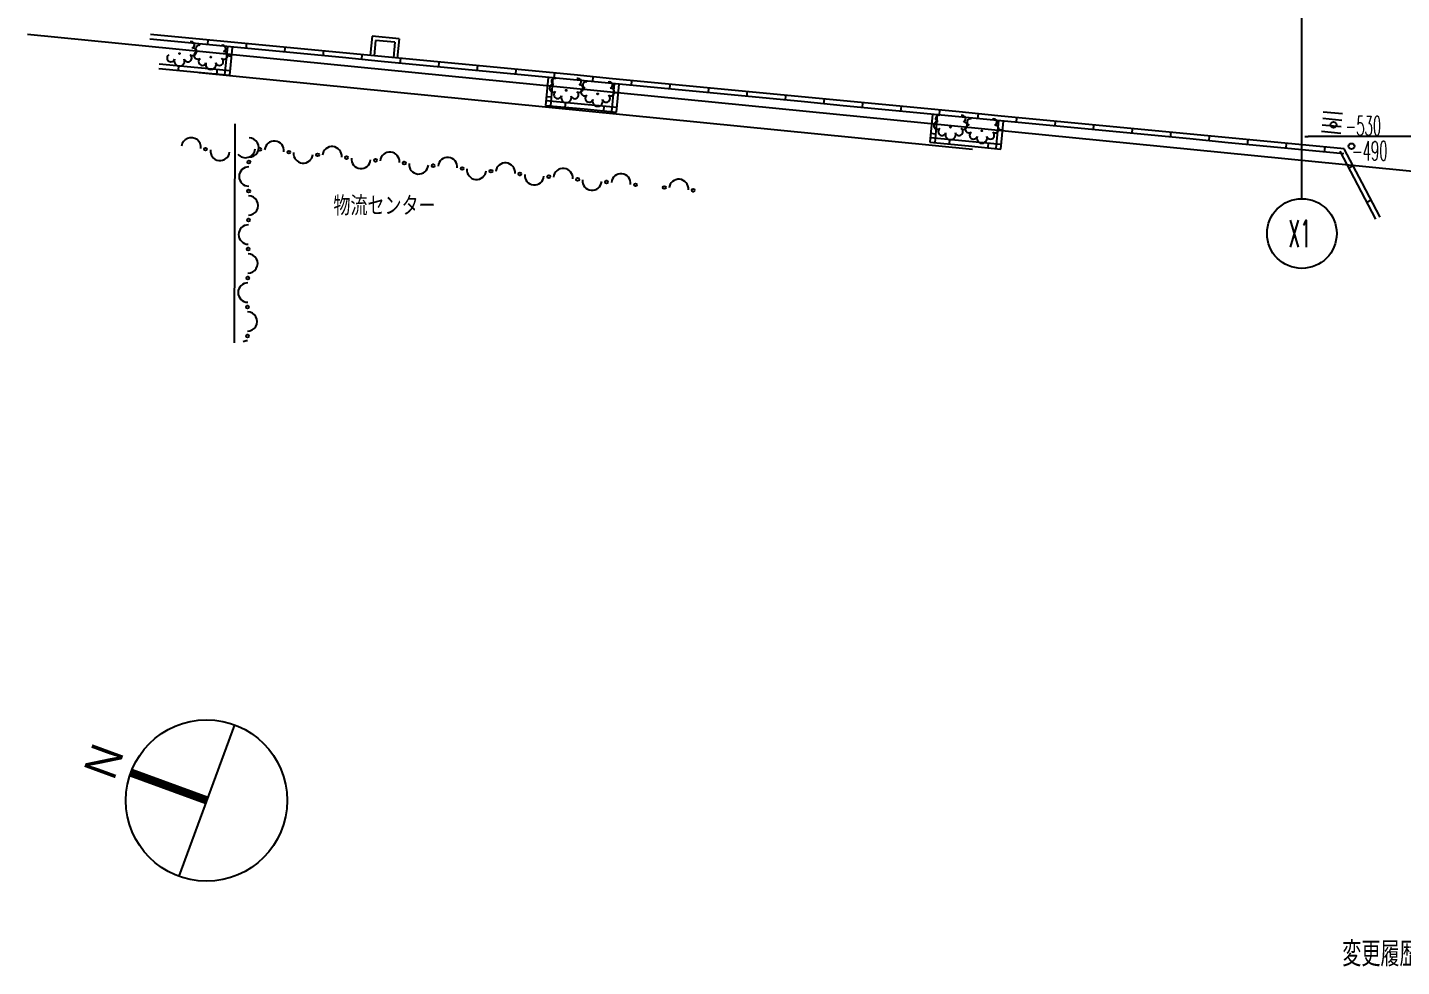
# Model space of a CAD drawing. Header units: millimetres. Extents: x 5204 to 163252, y 3613 to 115772.
# Drawn here: x 5204 to 40718, y 6012 to 30289 of the extents above; entities that cross this region are included whole.
import ezdxf
from ezdxf.enums import TextEntityAlignment as Align

# ---------------------------------------------------------------- set-up
doc = ezdxf.new("R2010")
doc.units = ezdxf.units.MM
doc.header["$LTSCALE"] = 0.2
doc.header["$PDMODE"] = 1
doc.linetypes.add('CENTER', pattern=[50.8, 31.75, -6.35, 6.35, -6.35])
doc.layers.get('Defpoints').update_dxf_attribs({"color": 40})
doc.layers.add('0-1', color=7, linetype='Continuous')
doc.layers.add('92 設備記述', color=3, linetype='Continuous')
doc.layers.add('A_通芯', color=8, linetype='Continuous', plot=False)
doc.styles.add('KANSIM', font='SIMPLEX.shx', dxfattribs={"width": 0.7, "bigfont": 'extfont2.shx'})
doc.styles.get("Standard").update_dxf_attribs({"font": 'simplex.shx', "width": 0.8, "height": 700, "bigfont": 'extfont2.shx'})
doc.styles.add('Standard-A', font='romans.shx', dxfattribs={"bigfont": 'extfont2.shx'})

msp = doc.modelspace()

# ---------------------------------------------------------------- linework, layer by layer
for p, q in [((10552, 12262), (9115, 8348)), ((9830, 10298), (7873, 11016)), ((9833, 10305), (7876, 11024)), ((9836, 10313), (7879, 11032)), ((9839, 10321), (7882, 11039)), ((9842, 10329), (7885, 11047)), ((9845, 10336), (7888, 11055)), ((9848, 10344), (7891, 11063)), ((9850, 10352), (7894, 11070)), ((9853, 10360), (7897, 11078)), ((9856, 10368), (7900, 11086)), ((9859, 10375), (7903, 11093)), ((9862, 10383), (7906, 11101)), ((9805, 10227), (7849, 10945)), ((9808, 10235), (7852, 10953)), ((9811, 10243), (7854, 10961)), ((9814, 10251), (7857, 10969)), ((9817, 10258), (7860, 10977)), ((9819, 10266), (7862, 10985)), ((9822, 10274), (7865, 10993)), ((9825, 10282), (7868, 11000)), ((9828, 10290), (7871, 11008))]:
    msp.add_line(p, q)
msp.add_circle((9833, 10305), 2085)
at = {"layer": '0-1', "color": 7}
for p, q in [((42522, 26413), (5204, 30107)), ((9642, 29125), (29631, 27147)), ((10566, 27802), (10550, 22140))]:
    msp.add_line(p, q, dxfattribs=at)
at = {"layer": '0-1', "color": 7, "linetype": 'Continuous'}
for p, q in [((9365, 29892), (8369, 29988)), ((9377, 30017), (8381, 30112)), ((10360, 29797), (9365, 29892)), ((10372, 29921), (9377, 30017)), ((9862, 29845), (9874, 29969)), ((11368, 29826), (10372, 29921)), ((10858, 29749), (10870, 29873)), ((14113, 30064), (14065, 29567)), ((14810, 29997), (14113, 30064)), ((14203, 29955), (14165, 29557)), ((14701, 29907), (14203, 29955)), ((14701, 29907), (14662, 29509)), ((14810, 29997), (14762, 29500)), ((10308, 29065), (10379, 29787)), ((10357, 29562), (10481, 29550)), ((11356, 29701), (10360, 29797)), ((10433, 29053), (10503, 29775)), ((12351, 29606), (11356, 29701)), ((12363, 29730), (11368, 29826)), ((11853, 29653), (11865, 29778)), ((13346, 29510), (12351, 29606)), ((13358, 29634), (12363, 29730)), ((12849, 29558), (12861, 29682)), ((14342, 29414), (13346, 29510)), ((14354, 29539), (13358, 29634)), ((13844, 29462), (13856, 29587)), ((15349, 29443), (14354, 29539)), ((14840, 29367), (14851, 29491)), ((8599, 29226), (9595, 29132)), ((8611, 29351), (9606, 29257)), ((9109, 29304), (9097, 29179)), ((9595, 29132), (10433, 29053)), ((9606, 29257), (10444, 29177)), ((10104, 29209), (10092, 29085)), ((15337, 29319), (14342, 29414)), ((16333, 29223), (15337, 29319)), ((16345, 29348), (15349, 29443)), ((15835, 29271), (15847, 29395)), ((17328, 29128), (16333, 29223)), ((17340, 29252), (16345, 29348)), ((16830, 29175), (16842, 29300)), ((18323, 29032), (17328, 29128)), ((18335, 29156), (17340, 29252)), ((17826, 29080), (17838, 29204)), ((19331, 29061), (18335, 29156)), ((19331, 29061), (18335, 29156)), ((19319, 28936), (18323, 29032)), ((18662, 28998), (18597, 28276)), ((18787, 28987), (18721, 28265)), ((18821, 28984), (18833, 29109)), ((20314, 28841), (19319, 28936)), ((20326, 28965), (19331, 29061)), ((19817, 28889), (19829, 29013)), ((20306, 28115), (20377, 28836)), ((21310, 28745), (20314, 28841)), ((21322, 28870), (20326, 28965)), ((20430, 28102), (20501, 28824)), ((20812, 28793), (20824, 28917)), ((22317, 28774), (21322, 28870)), ((21807, 28697), (21819, 28822)), ((23313, 28678), (22317, 28774)), ((18742, 28489), (18617, 28500)), ((20355, 28612), (20479, 28600)), ((22305, 28650), (21310, 28745)), ((23301, 28554), (22305, 28650)), ((22803, 28602), (22815, 28726)), ((24296, 28458), (23301, 28554)), ((24308, 28583), (23313, 28678)), ((23798, 28506), (23810, 28631)), ((25291, 28363), (24296, 28458)), ((25303, 28487), (24308, 28583)), ((24794, 28411), (24806, 28535)), ((26299, 28392), (25303, 28487)), ((25789, 28315), (25801, 28439)), ((25789, 28315), (25801, 28439)), ((18597, 28276), (19592, 28182)), ((18609, 28401), (19604, 28306)), ((19106, 28354), (19095, 28229)), ((19592, 28182), (20430, 28102)), ((19604, 28306), (20442, 28227)), ((20102, 28259), (20090, 28135)), ((26287, 28267), (25291, 28363)), ((27282, 28172), (26287, 28267)), ((27294, 28296), (26299, 28392)), ((26785, 28219), (26797, 28344)), ((26785, 28219), (26797, 28344)), ((28278, 28076), (27282, 28172)), ((28290, 28200), (27294, 28296)), ((27780, 28124), (27792, 28248)), ((29273, 27980), (28278, 28076)), ((29285, 28105), (28290, 28200)), ((28775, 28028), (28787, 28153)), ((30280, 28009), (29285, 28105)), ((29771, 27933), (29783, 28057)), ((39195, 28053), (38697, 28101)), ((28594, 28043), (28529, 27321)), ((28718, 28032), (28653, 27310)), ((30269, 27885), (29273, 27980)), ((30238, 27159), (30308, 27881)), ((31264, 27789), (30269, 27885)), ((31276, 27914), (30280, 28009)), ((30362, 27147), (30433, 27869)), ((30766, 27837), (30778, 27961)), ((32259, 27694), (31264, 27789)), ((32271, 27818), (31276, 27914)), ((31762, 27741), (31774, 27866)), ((33267, 27722), (32271, 27818)), ((32757, 27646), (32769, 27770)), ((34262, 27627), (33267, 27722)), ((39162, 27717), (38665, 27765)), ((39179, 27885), (38681, 27933)), ((28540, 27445), (29536, 27351)), ((28673, 27534), (28549, 27545)), ((29038, 27398), (29026, 27274)), ((29536, 27351), (30374, 27272)), ((30286, 27657), (30411, 27645)), ((33255, 27598), (32259, 27694)), ((34250, 27502), (33255, 27598)), ((33753, 27550), (33764, 27675)), ((35246, 27407), (34250, 27502)), ((35258, 27531), (34262, 27627)), ((34748, 27455), (34760, 27579)), ((36241, 27311), (35246, 27407)), ((36253, 27436), (35258, 27531)), ((35743, 27359), (35755, 27483)), ((37248, 27340), (36253, 27436)), ((36739, 27263), (36751, 27388)), ((38142, 27475), (38142, 27511)), ((38222, 27475), (38302, 27475)), ((86182, 27475), (38302, 27475)), ((39146, 27548), (38649, 27596)), ((28529, 27321), (29524, 27227)), ((29524, 27227), (30362, 27147)), ((30034, 27304), (30022, 27179)), ((37236, 27216), (36241, 27311)), ((38232, 27120), (37236, 27216)), ((38244, 27244), (37248, 27340)), ((37734, 27168), (37746, 27292)), ((39227, 27024), (38232, 27120)), ((39239, 27149), (38244, 27244)), ((38730, 27072), (38742, 27197)), ((39587, 26217), (39129, 27091)), ((39697, 26275), (39239, 27149)), ((39355, 26659), (39465, 26717)), ((40051, 25331), (39587, 26217)), ((40162, 25389), (39697, 26275)), ((39819, 25774), (39930, 25832))]:
    msp.add_line(p, q, dxfattribs=at)
at = {"layer": '0-1', "color": 7, "linetype": 'Continuous', "const_width": 0.004}
msp.add_lwpolyline([(38063, 27475, 1), (38221, 27475, 1)], format="xyb", close=True, dxfattribs=at)
at = {"layer": '0-1', "color": 7, "linetype": 'Continuous'}
for centre, radius in [((9133, 29615), 13.4), ((9944, 29523), 13.4), ((19130, 28665), 13.4), ((19942, 28573), 13.4), ((29062, 27709), 13.4), ((38960, 27774), 75), ((29873, 27618), 13.4), ((9809, 27143), 37.5), ((11210, 27138), 37.5), ((11957, 27067), 37.5), ((12704, 26997), 37.5), ((39425, 27217), 75), ((10928, 26811), 37.5), ((13450, 26926), 37.5), ((14197, 26856), 37.5), ((14944, 26785), 37.5), ((15690, 26715), 37.5), ((16437, 26644), 37.5), ((17184, 26574), 37.5), ((17930, 26504), 37.5), ((18677, 26433), 37.5), ((19424, 26363), 37.5), ((20170, 26292), 37.5), ((10921, 26061), 37.5), ((20917, 26222), 37.5), ((21664, 26151), 37.5), ((22410, 26081), 37.5), ((38142, 24962), 900), ((10914, 25311), 37.5), ((10908, 24561), 37.5), ((10901, 23811), 37.5), ((10894, 23061), 37.5), ((10888, 22311), 37.5)]:
    msp.add_circle(centre, radius, dxfattribs=at)
for centre, radius, start, end in [((9435, 29838), 84.1, 289.84, 109.84), ((9643, 29748), 84.1, 69.8401, 249.84), ((8912, 29500), 99.1, 124.84, 341.71), ((9353, 29498), 99.1, 197.97, 54.84), ((9467, 29660), 99.1, 234.84, 91.71), ((9610, 29570), 99.1, 87.9701, 304.84), ((9724, 29408), 99.1, 124.84, 341.71), ((10164, 29406), 99.1, 197.97, 54.84), ((10247, 29747), 84.1, 289.84, 109.84), ((10278, 29568), 99.1, 234.84, 91.71), ((9132, 29426), 133, 161.405, 18.275), ((9944, 29334), 133, 161.405, 18.275), ((18797, 28712), 99.1, 87.9701, 304.84), ((18829, 28890), 84.1, 69.8401, 249.84), ((19433, 28888), 84.1, 289.84, 109.84), ((19464, 28710), 99.1, 234.84, 91.71), ((19641, 28798), 84.1, 69.8401, 249.84), ((20244, 28796), 84.1, 289.84, 109.84), ((18910, 28549), 99.1, 124.84, 341.71), ((19130, 28476), 133, 161.405, 18.275), ((19350, 28548), 99.1, 197.97, 54.84), ((19608, 28620), 99.1, 87.9701, 304.84), ((19721, 28457), 99.1, 124.84, 341.71), ((19941, 28384), 133, 161.405, 18.275), ((20162, 28456), 99.1, 197.97, 54.84), ((20276, 28618), 99.1, 234.84, 91.71), ((28729, 27757), 99.1, 87.9701, 304.84), ((28761, 27935), 84.1, 69.8401, 249.84), ((29365, 27933), 84.1, 289.84, 109.84), ((29396, 27755), 99.1, 234.84, 91.71), ((29540, 27665), 99.1, 87.9701, 304.84), ((29572, 27843), 84.1, 69.8401, 249.84), ((30176, 27841), 84.1, 289.84, 109.84), ((30208, 27663), 99.1, 234.84, 91.71), ((9437, 27191), 250, 352.715, 172.715), ((10931, 27186), 250, 269.4948, 89.4948), ((11583, 27102), 250, 354.6114, 174.6114), ((28842, 27594), 99.1, 124.84, 341.71), ((29062, 27521), 133, 161.405, 18.275), ((29282, 27593), 99.1, 197.97, 54.84), ((29653, 27502), 99.1, 124.84, 341.71), ((29873, 27429), 133, 161.405, 18.275), ((30094, 27501), 99.1, 197.97, 54.84), ((10181, 27096), 250, 172.715, 352.715), ((10837, 27173), 250, 219.218, 354.6114), ((12330, 27032), 250, 174.6114, 354.6114), ((13077, 26961), 250, 354.6114, 174.6114), ((14570, 26821), 250, 354.6114, 174.6114), ((10924, 26436), 250, 89.4948, 269.4948), ((13824, 26891), 250, 174.6114, 354.6114), ((15317, 26750), 250, 174.6114, 354.6114), ((16064, 26680), 250, 354.6114, 174.6114), ((17557, 26539), 250, 354.6114, 174.6114), ((19050, 26398), 250, 354.6114, 174.6114), ((16810, 26609), 250, 174.6114, 354.6114), ((18304, 26468), 250, 174.6114, 354.6114), ((19797, 26328), 250, 174.6114, 354.6114), ((20544, 26257), 250, 354.6114, 174.6114), ((22037, 26116), 250, 354.6114, 174.6114), ((10918, 25686), 250, 269.4948, 89.4948), ((10911, 24936), 250, 89.4948, 269.4948), ((10904, 24186), 250, 269.4948, 89.4948), ((10898, 23436), 250, 89.4948, 269.4948), ((10891, 22686), 250, 269.4948, 89.4948), ((10885, 21936), 250, 89.4948, 113.9857)]:
    msp.add_arc(centre, radius, start, end, dxfattribs=at)
at = {"layer": '0-1', "color": 7}
for p in [(11107, 17132), (11107, 16234), (30454, 15335), (19922, 13292), (19922, 13292), (6394, 13129), (7141, 13059), (7888, 12989), (8634, 12918), (9381, 12848), (6311, 12523), (10128, 12777), (10874, 12707), (11621, 12636), (30518, 12647), (30518, 12647), (6305, 11773), (6298, 11023)]:
    msp.add_point(p, dxfattribs=at)
at = {"layer": 'A_通芯', "linetype": 'CENTER', "ltscale": 2}
msp.add_line((38142, 25862), (38142, 62551), dxfattribs=at)

# ---------------------------------------------------------------- texts
msp.add_text('Ｎ', height=960, rotation=69.8353).set_placement((7477, 10645))
at = {"layer": '0-1', "color": 7, "width": 0.5}
for s, p in [('-530', (39270, 27497)), ('-490', (39435, 26851))]:
    msp.add_text(s, height=500, rotation=359.84, dxfattribs=at).set_placement(p)
msp.add_text('X1', height=700, dxfattribs=at).set_placement((37792, 24612))
at = {"layer": '92 設備記述', "style": 'Standard-A', "width": 0.8}
msp.add_text('物流センター', height=500, dxfattribs=at).set_placement((13112, 25428))
at = {"layer": 'Defpoints', "style": 'KANSIM', "width": 0.7}
msp.add_text('変更履歴：', height=640, dxfattribs=at).set_placement((39187, 6334), align=Align.MIDDLE_LEFT)

doc.saveas('drawing.dxf')
